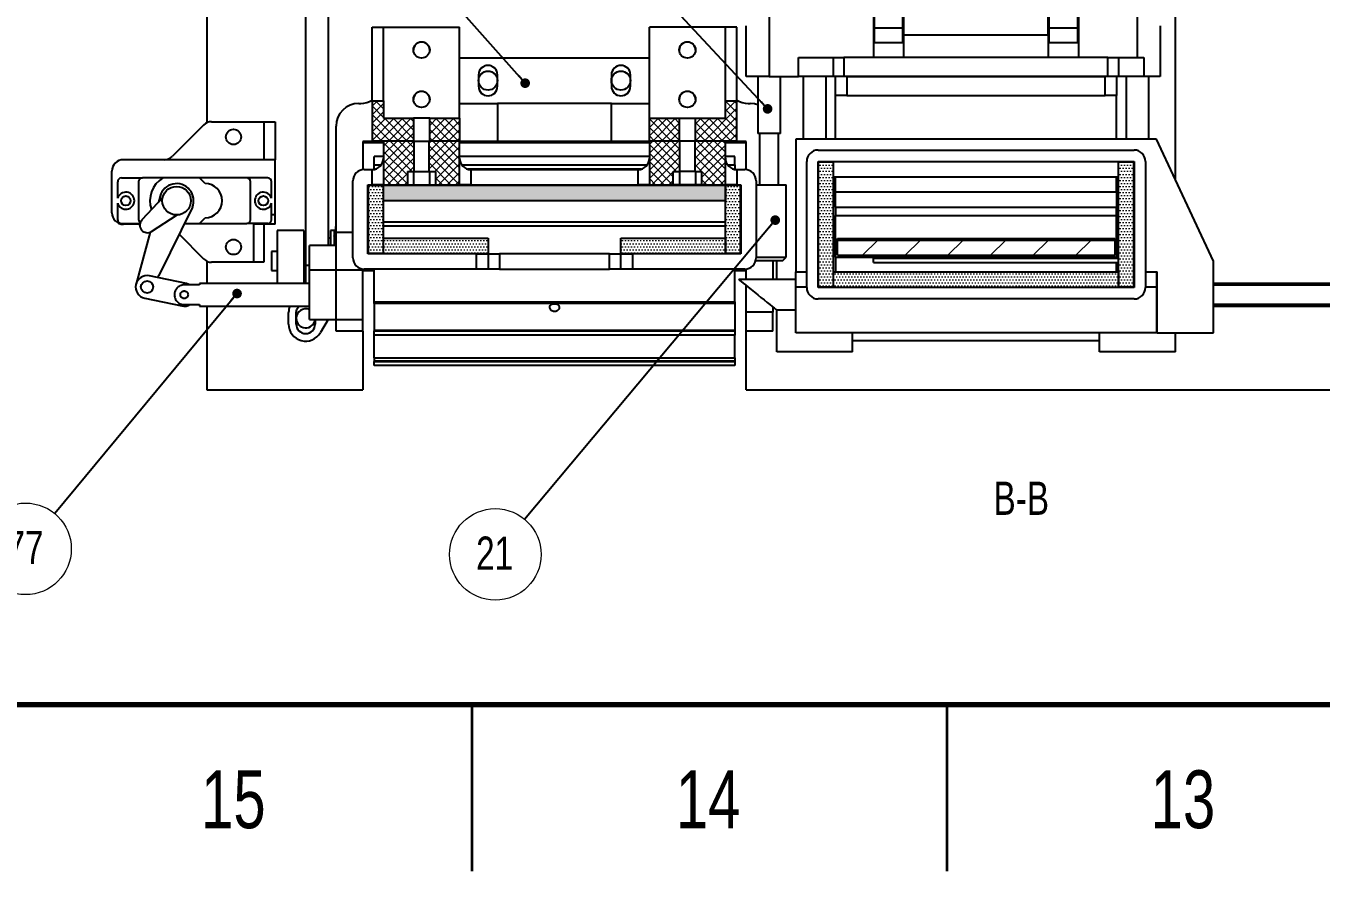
# Model space of a CAD drawing. Header units: millimetres. Extents: x 2 to 839, y 2 to 592.
# Drawn here: x 73.5 to 209.9, y 2.5 to 91.5 of the extents above; entities that cross this region are included whole.
import ezdxf

# ---------------------------------------------------------------- set-up
doc = ezdxf.new("R2010")
doc.units = ezdxf.units.MM
doc.styles.add('SLDTEXTSTYLE0', font='TXT', dxfattribs={"width": 0.75})
doc.dimstyles.new('SLDDIMSTYLE0', dxfattribs={"dimtxt": 0.18, "dimasz": 1.016, "dimexe": 0, "dimexo": 0.0625, "dimgap": 0, "dimtad": 0, "dimtih": 1, "dimtoh": 1, "dimdec": 0, "dimrnd": 1e-09, "dimzin": 0, "dimdsep": 46, "dimtxsty": 'Standard', "dimblk1": 'DOT', "dimblk2": 'DOT', "dimsah": 1, "dimcen": 0.09, "dimadec": 0, "dimazin": 0, "dimtfac": 1.016, "dimtdec": 0, "dimtofl": 0, "dimtmove": 0, "dimatfit": 3, "dimldrblk": 'DOT', "dimfxl": 1, "dimfrac": 2, "dimtolj": 1, "dimtzin": 0, "dimarcsym": 0})

# ---------------------------------------------------------------- blocks, each defined once
blk = doc.blocks.new('SW_NOTE_65')
at = {"color": 0, "linetype": 'Continuous', "lineweight": 0}
blk.add_circle((-3.09, -3.69), 4.82, dxfattribs=at)
at = {"color": 0, "linetype": 'Continuous', "lineweight": 0, "insert": (-3.16, -1.81), "char_height": 3.5, "attachment_point": 2, "style": 'SLDTEXTSTYLE0'}
blk.add_mtext('21', dxfattribs=at)
blk = doc.blocks.new('_Dot')
at = {"color": 0, "linetype": 'ByBlock', "lineweight": -2}
blk.add_line((-0.5, 0), (-1, 0), dxfattribs=at)
at = {"color": 0, "linetype": 'ByBlock', "const_width": 0.5}
blk.add_lwpolyline([(-0.25, 0, 1), (0.25, 0, 1)], format="xyb", close=True, dxfattribs=at)
blk = doc.blocks.new('SW_NOTE_71')
at = {"color": 0, "linetype": 'Continuous', "lineweight": 0}
blk.add_circle((-3.07, -3.71), 4.82, dxfattribs=at)
at = {"color": 0, "linetype": 'Continuous', "lineweight": 0, "insert": (-3.14, -1.82), "char_height": 3.5, "attachment_point": 2, "style": 'SLDTEXTSTYLE0'}
blk.add_mtext('77', dxfattribs=at)

msp = doc.modelspace()

# ---------------------------------------------------------------- hatches: boundary and pattern name
at = {"linetype": 'Continuous', "lineweight": 18}
h = msp.add_hatch(dxfattribs=at)
h.set_pattern_fill('ANSI37', scale=0.2, style=0)
h.paths.add_polyline_path([(114.335, 79.385), (114.335, 81.785), (111.195, 81.785), (111.195, 83.624), (109.995, 83.624), (109.995, 79.385)], flags=0)
h = msp.add_hatch(dxfattribs=at)
h.set_pattern_fill('ANSI37', scale=0.2, style=0)
h.paths.add_polyline_path([(144.055, 81.785), (144.055, 79.385), (148.395, 79.385), (148.395, 83.624), (147.195, 83.624), (147.195, 81.785)], flags=0)
h = msp.add_hatch(dxfattribs=at)
h.set_pattern_fill('ANSI37', scale=0.2, style=0)
h.paths.add_polyline_path([(119.195, 79.385), (119.195, 81.785), (116.055, 81.785), (116.055, 79.385)], flags=0)
h = msp.add_hatch(dxfattribs=at)
h.set_pattern_fill('ANSI37', scale=0.2, style=0)
h.paths.add_polyline_path([(139.195, 81.785), (139.195, 79.385), (142.335, 79.385), (142.335, 81.785)], flags=0)
h = msp.add_hatch(dxfattribs=at)
h.set_pattern_fill('ANSI37', scale=0.2, style=0)
h.paths.add_polyline_path([(111.195, 79.385), (111.195, 74.785), (113.699, 74.785), (113.699, 76.185), (114.4, 76.185), (114.4, 79.385)], flags=0)
h = msp.add_hatch(dxfattribs=at)
h.set_pattern_fill('ANSI37', scale=0.2, style=0)
h.paths.add_polyline_path([(116.69, 76.185), (116.69, 74.785), (119.195, 74.785), (119.195, 79.385), (115.989, 79.385), (115.989, 76.185)], flags=0)
h = msp.add_hatch(dxfattribs=at)
h.set_pattern_fill('ANSI37', scale=0.2, style=0)
h.paths.add_polyline_path([(139.195, 79.385), (139.195, 74.785), (141.699, 74.785), (141.699, 76.185), (142.4, 76.185), (142.4, 79.385)], flags=0)
h = msp.add_hatch(dxfattribs=at)
h.set_pattern_fill('ANSI37', scale=0.2, style=0)
h.paths.add_polyline_path([(144.69, 76.185), (144.69, 74.785), (147.195, 74.785), (147.195, 79.385), (143.989, 79.385), (143.989, 76.185)], flags=0)
h = msp.add_hatch(dxfattribs=at)
h.set_pattern_fill('DOTS', scale=0.2, style=0)
h.paths.add_polyline_path([(156.995, 64), (158.595, 64), (158.595, 77.2), (156.995, 77.2)], flags=0)
h = msp.add_hatch(dxfattribs=at)
h.set_pattern_fill('DOTS', scale=0.2, style=0)
h.paths.add_polyline_path([(188.595, 64), (190.195, 64), (190.195, 77.2), (188.595, 77.2)], flags=0)
h = msp.add_hatch(dxfattribs=at)
h.set_pattern_fill('DOTS', scale=0.2, style=0)
h.paths.add_polyline_path([(109.595, 67.545), (111.195, 67.545), (111.195, 74.745), (109.595, 74.745)], flags=0)
h = msp.add_hatch(dxfattribs=at)
h.set_pattern_fill('DOTS', scale=0.2, style=0)
h.paths.add_polyline_path([(111.195, 74.745), (111.195, 73.145), (147.195, 73.145), (147.195, 74.745)], flags=0)
h = msp.add_hatch(dxfattribs=at)
h.set_pattern_fill('DOTS', scale=0.2, style=0)
h.paths.add_polyline_path([(147.195, 67.545), (148.795, 67.545), (148.795, 74.745), (147.195, 74.745)], flags=0)
h = msp.add_hatch(dxfattribs=at)
h.set_pattern_fill('Glasplatte', style=0, pattern_type=2)
h.set_pattern_definition([(0, (0, 0), (0, 9.4996), [6.2484, -9.4996]), (0, (1.626, 1.626), (0, 9.4996), [2.9972, -12.7508]), (0, (1.626, 7.899), (0, 9.4996), [2.9972, -12.7508])])
h.paths.add_polyline_path([(158.795, 74.041), (158.795, 72.438), (188.395, 72.438), (188.395, 74.041)], flags=0)
h = msp.add_hatch(dxfattribs=at)
h.set_pattern_fill('DOTS', scale=0.2, style=0)
h.paths.add_polyline_path([(111.195, 69.145), (111.195, 67.545), (122.195, 67.545), (122.195, 69.145)], flags=0)
h = msp.add_hatch(dxfattribs=at)
h.set_pattern_fill('DOTS', scale=0.2, style=0)
h.paths.add_polyline_path([(147.195, 67.545), (147.195, 69.145), (136.195, 69.145), (136.195, 67.545)], flags=0)
h = msp.add_hatch(dxfattribs=at)
h.set_pattern_fill('ANSI31', style=0)
h.paths.add_polyline_path([(158.995, 68.956), (158.995, 67.355), (188.195, 67.355), (188.195, 68.956)], flags=0)
h = msp.add_hatch(dxfattribs=at)
h.set_pattern_fill('DOTS', scale=0.2, style=0)
h.paths.add_polyline_path([(158.595, 65.6), (158.595, 64), (188.595, 64), (188.595, 65.6)], flags=0)

# ---------------------------------------------------------------- linework, layer by layer
at = {"color": 7, "linetype": 'Continuous', "lineweight": 25}
for p, q in [((92.595, 155.2), (92.595, 81.317)), ((162.895, 91.31), (162.895, 108.149)), ((165.895, 91.31), (165.895, 108.149)), ((181.295, 91.31), (181.295, 108.149)), ((184.295, 91.31), (184.295, 108.149)), ((102.995, 66.315), (102.995, 101.97)), ((105.395, 68.4), (105.395, 101.97)), ((194.595, 75.311), (194.595, 100.306)), ((151.795, 96.177), (151.795, 86.177)), ((162.795, 96.177), (162.795, 88.177)), ((165.995, 90.577), (165.995, 96.177)), ((181.195, 90.577), (181.195, 96.177)), ((184.395, 96.177), (184.395, 88.177)), ((190.595, 88.177), (190.595, 96.177)), ((109.995, 91.385), (111.195, 91.385)), ((109.995, 83.624), (109.995, 91.385)), ((111.195, 83.624), (111.195, 91.385)), ((111.195, 91.385), (119.195, 91.385)), ((119.195, 81.785), (119.195, 91.385)), ((147.195, 91.385), (139.195, 91.385)), ((139.195, 81.785), (139.195, 91.385)), ((148.395, 91.385), (147.195, 91.385)), ((147.195, 83.624), (147.195, 91.385)), ((148.395, 83.624), (148.395, 91.385)), ((149.395, 86.177), (149.395, 91.517)), ((192.995, 91.517), (192.995, 86.177)), ((162.895, 91.31), (165.895, 91.31)), ((162.895, 89.777), (162.895, 91.31)), ((165.895, 89.777), (165.895, 91.31)), ((165.895, 90.977), (165.995, 90.977)), ((165.995, 90.577), (181.195, 90.577)), ((165.995, 88.177), (165.995, 90.577)), ((181.195, 90.577), (181.195, 88.177)), ((181.295, 91.31), (184.295, 91.31)), ((181.295, 89.777), (181.295, 91.31)), ((184.295, 89.777), (184.295, 91.31)), ((162.895, 89.777), (165.895, 89.777)), ((181.295, 89.777), (184.295, 89.777)), ((119.195, 88.157), (139.195, 88.157)), ((154.876, 86.177), (154.876, 88.177)), ((154.876, 88.177), (158.568, 88.177)), ((158.568, 86.177), (158.568, 88.177)), ((158.568, 88.177), (159.676, 88.177)), ((159.676, 88.177), (159.676, 86.177)), ((187.461, 88.177), (159.676, 88.177)), ((187.461, 86.177), (187.461, 88.177)), ((187.461, 88.177), (188.59, 88.177)), ((188.59, 88.177), (188.59, 86.177)), ((188.59, 88.177), (191.255, 88.177)), ((191.255, 88.177), (191.255, 86.177)), ((121.195, 86.357), (121.195, 85.157)), ((123.195, 85.157), (123.195, 86.357)), ((135.195, 86.357), (135.195, 85.157)), ((137.195, 85.157), (137.195, 86.357)), ((151.795, 86.177), (149.395, 86.177)), ((150.595, 86.177), (150.595, 80.177)), ((151.795, 86.177), (154.876, 86.177)), ((152.995, 80.177), (152.995, 86.177)), ((158.568, 86.177), (154.876, 86.177)), ((155.395, 86.177), (155.395, 79.6)), ((157.795, 79.6), (157.795, 86.177)), ((159.676, 86.177), (158.568, 86.177)), ((158.795, 84.177), (158.795, 86.177)), ((187.461, 86.177), (159.676, 86.177)), ((159.995, 86.177), (159.995, 84.177)), ((159.995, 86.177), (187.195, 86.177)), ((187.195, 84.177), (187.195, 86.177)), ((188.59, 86.177), (187.461, 86.177)), ((188.395, 86.177), (188.395, 84.177)), ((191.255, 86.177), (188.59, 86.177)), ((189.395, 86.177), (189.395, 79.6)), ((192.995, 86.177), (191.255, 86.177)), ((191.795, 79.6), (191.795, 86.177)), ((108.595, 83.357), (108.795, 83.357)), ((109.995, 83.624), (111.195, 83.624)), ((109.995, 83.624), (109.995, 79.385)), ((111.195, 83.624), (111.195, 81.785)), ((119.195, 83.357), (123.195, 83.357)), ((123.195, 83.357), (123.195, 79.357)), ((135.195, 83.357), (123.195, 83.357)), ((135.195, 79.357), (135.195, 83.357)), ((135.195, 83.357), (139.195, 83.357)), ((147.195, 83.624), (148.395, 83.624)), ((147.195, 81.785), (147.195, 83.624)), ((148.395, 79.385), (148.395, 83.624)), ((149.595, 83.357), (149.795, 83.357)), ((159.995, 84.177), (158.795, 84.177)), ((158.795, 79.6), (158.795, 84.177)), ((159.995, 84.177), (187.195, 84.177)), ((188.395, 84.177), (187.195, 84.177)), ((188.395, 79.6), (188.395, 84.177)), ((92.243, 81.073), (88.946, 77.776)), ((93.092, 81.425), (98.595, 81.425)), ((98.595, 81.425), (98.595, 77.425)), ((98.595, 81.425), (99.795, 81.425)), ((99.795, 81.425), (99.795, 77.425)), ((106.195, 69.8), (106.195, 80.957)), ((111.195, 81.785), (114.335, 81.785)), ((114.335, 81.785), (114.335, 79.385)), ((116.055, 81.785), (114.335, 81.785)), ((116.055, 81.785), (119.195, 81.785)), ((116.055, 79.385), (116.055, 81.785)), ((119.195, 81.785), (119.195, 79.385)), ((139.195, 81.785), (142.335, 81.785)), ((139.195, 79.385), (139.195, 81.785)), ((142.335, 81.785), (142.335, 79.385)), ((142.335, 81.785), (144.055, 81.785)), ((144.055, 81.785), (147.195, 81.785)), ((144.055, 79.385), (144.055, 81.785)), ((111.195, 79.357), (108.995, 79.357)), ((108.995, 79.357), (108.995, 76.374)), ((111.195, 79.2), (108.995, 79.2)), ((114.335, 79.385), (109.995, 79.385)), ((114.4, 79.385), (111.195, 79.385)), ((111.195, 79.385), (111.195, 74.785)), ((114.4, 79.385), (114.4, 76.185)), ((114.4, 79.385), (115.989, 79.385)), ((115.989, 76.185), (115.989, 79.385)), ((119.195, 79.385), (115.989, 79.385)), ((119.195, 79.385), (116.055, 79.385)), ((119.195, 74.785), (119.195, 79.385)), ((123.195, 79.357), (119.195, 79.357)), ((139.195, 79.2), (119.195, 79.2)), ((135.195, 79.357), (123.195, 79.357)), ((139.195, 79.357), (135.195, 79.357)), ((142.335, 79.385), (139.195, 79.385)), ((142.4, 79.385), (139.195, 79.385)), ((139.195, 79.385), (139.195, 74.785)), ((142.4, 76.185), (142.4, 79.385)), ((143.989, 79.385), (142.4, 79.385)), ((143.989, 79.385), (143.989, 76.185)), ((147.195, 79.385), (143.989, 79.385)), ((148.395, 79.385), (144.055, 79.385)), ((147.195, 74.785), (147.195, 79.385)), ((149.395, 79.357), (147.195, 79.357)), ((149.395, 79.2), (147.195, 79.2)), ((149.395, 76.374), (149.395, 79.357)), ((152.995, 80.177), (150.595, 80.177)), ((150.795, 80.177), (150.795, 74.768)), ((152.795, 74.768), (152.795, 80.177)), ((154.595, 79.6), (154.595, 65.6)), ((192.595, 79.6), (154.595, 79.6)), ((198.595, 66.733), (192.595, 79.6)), ((111.195, 77.757), (110.195, 77.757)), ((110.195, 76.879), (110.195, 77.757)), ((139.195, 77.757), (119.195, 77.757)), ((148.195, 77.757), (147.195, 77.757)), ((148.195, 76.879), (148.195, 77.757)), ((156.955, 78.44), (190.235, 78.44)), ((98.595, 77.425), (83.795, 77.425)), ((99.795, 77.425), (98.595, 77.425)), ((99.795, 71.666), (99.795, 77.425)), ((109.155, 76.385), (109.995, 76.385)), ((109.995, 74.785), (109.995, 76.385)), ((110.195, 76.879), (110.965, 76.879)), ((110.195, 76.43), (110.195, 76.879)), ((110.321, 76.43), (110.195, 76.43)), ((110.195, 76.43), (110.195, 76.402)), ((119.425, 76.879), (138.965, 76.879)), ((138.321, 76.43), (120.068, 76.43)), ((120.395, 76.385), (120.395, 74.785)), ((120.395, 76.385), (137.995, 76.385)), ((137.995, 74.785), (137.995, 76.385)), ((147.425, 76.879), (148.195, 76.879)), ((148.195, 76.43), (148.068, 76.43)), ((148.195, 76.879), (148.195, 76.43)), ((148.195, 76.43), (148.195, 76.402)), ((148.395, 76.385), (148.395, 74.785)), ((148.395, 76.385), (149.235, 76.385)), ((155.755, 63.96), (155.755, 77.24)), ((156.955, 63.96), (156.955, 77.24)), ((156.955, 77.24), (190.235, 77.24)), ((156.995, 64), (156.995, 77.2)), ((156.995, 77.2), (158.595, 77.2)), ((158.595, 64), (158.595, 77.2)), ((188.595, 77.2), (158.595, 77.2)), ((188.595, 64), (188.595, 77.2)), ((188.595, 77.2), (190.195, 77.2)), ((190.195, 64), (190.195, 77.2)), ((190.235, 77.24), (190.235, 63.96)), ((191.435, 77.24), (191.435, 63.96)), ((82.595, 71.825), (82.595, 76.225)), ((83.195, 73.37), (83.195, 75.105)), ((83.595, 75.505), (85.795, 75.505)), ((85.395, 75.105), (85.395, 71.105)), ((87.953, 75.505), (85.795, 75.505)), ((91.795, 75.505), (87.953, 75.505)), ((92.395, 74.905), (91.795, 75.505)), ((96.795, 75.505), (91.795, 75.505)), ((98.995, 75.505), (96.795, 75.505)), ((97.195, 71.105), (97.195, 75.105)), ((99.395, 73.37), (99.395, 75.105)), ((107.955, 67.105), (107.955, 75.185)), ((113.699, 76.185), (114.4, 76.185)), ((113.699, 76.185), (113.699, 74.785)), ((114.352, 76.185), (114.352, 74.785)), ((114.4, 76.185), (115.989, 76.185)), ((115.989, 76.185), (116.69, 76.185)), ((116.038, 76.185), (116.038, 74.785)), ((116.69, 74.785), (116.69, 76.185)), ((141.699, 76.185), (142.4, 76.185)), ((141.699, 74.785), (141.699, 76.185)), ((142.352, 76.185), (142.352, 74.785)), ((143.989, 76.185), (142.4, 76.185)), ((143.989, 76.185), (144.69, 76.185)), ((144.038, 76.185), (144.038, 74.785)), ((144.69, 76.185), (144.69, 74.785)), ((150.435, 75.185), (150.435, 67.105)), ((188.595, 75.6), (158.595, 75.6)), ((158.795, 74.041), (158.795, 75.6)), ((188.395, 74.041), (188.395, 75.6)), ((109.555, 67.505), (109.555, 74.785)), ((109.555, 74.785), (109.995, 74.785)), ((109.595, 67.545), (109.595, 74.745)), ((109.595, 74.745), (111.195, 74.745)), ((111.195, 74.785), (109.995, 74.785)), ((110.195, 74.785), (110.195, 74.745)), ((111.195, 74.785), (113.699, 74.785)), ((111.195, 74.745), (147.195, 74.745)), ((111.195, 73.145), (111.195, 74.745)), ((111.195, 67.545), (111.195, 74.745)), ((113.699, 74.785), (114.352, 74.785)), ((114.352, 74.785), (116.038, 74.785)), ((116.038, 74.785), (116.69, 74.785)), ((116.69, 74.785), (119.195, 74.785)), ((120.395, 74.785), (119.195, 74.785)), ((120.395, 74.785), (137.995, 74.785)), ((139.195, 74.785), (137.995, 74.785)), ((139.195, 74.785), (141.699, 74.785)), ((142.352, 74.785), (141.699, 74.785)), ((144.038, 74.785), (142.352, 74.785)), ((144.69, 74.785), (144.038, 74.785)), ((144.69, 74.785), (147.195, 74.785)), ((148.395, 74.785), (147.195, 74.785)), ((147.195, 74.745), (147.195, 73.145)), ((147.195, 74.745), (148.795, 74.745)), ((147.195, 67.545), (147.195, 74.745)), ((148.195, 74.785), (148.195, 74.745)), ((148.395, 74.785), (148.835, 74.785)), ((148.795, 67.545), (148.795, 74.745)), ((148.835, 74.785), (148.835, 67.505)), ((150.435, 74.768), (153.595, 74.768)), ((153.595, 67.168), (153.595, 74.768)), ((158.795, 74.041), (188.395, 74.041)), ((158.795, 72.438), (158.795, 74.041)), ((188.395, 74.041), (188.395, 72.438)), ((83.195, 71.105), (83.195, 72.839)), ((87.934, 73.446), (85.743, 71.077)), ((87.659, 73.58), (87.491, 72.966)), ((91.058, 72.417), (87.516, 65.224)), ((99.395, 71.105), (99.395, 72.839)), ((111.195, 73.145), (147.195, 73.145)), ((158.795, 72.438), (188.395, 72.438)), ((158.795, 72.438), (158.795, 71.564)), ((188.395, 71.564), (188.395, 72.438)), ((86.764, 69.861), (89.477, 71.607)), ((91.795, 70.705), (92.395, 71.305)), ((99.395, 71.666), (99.795, 71.666)), ((99.795, 70.625), (99.795, 71.666)), ((158.795, 71.564), (188.395, 71.564)), ((158.795, 67.15), (158.795, 71.564)), ((188.395, 67.15), (188.395, 71.564)), ((83.595, 70.705), (85.549, 70.705)), ((85.395, 70.625), (83.795, 70.625)), ((86.622, 69.788), (85.131, 64.338)), ((85.395, 70.705), (85.395, 70.625)), ((85.395, 70.625), (85.536, 70.625)), ((89.654, 69.566), (92.243, 66.976)), ((90.215, 70.705), (91.795, 70.705)), ((91.795, 70.705), (96.795, 70.705)), ((98.995, 70.705), (96.795, 70.705)), ((97.515, 70.705), (97.515, 70.625)), ((98.595, 70.625), (97.515, 70.625)), ((97.515, 70.625), (97.515, 66.625)), ((98.595, 70.705), (98.595, 70.625)), ((98.595, 70.625), (98.595, 66.625)), ((99.795, 70.625), (98.595, 70.625)), ((102.795, 69.957), (99.995, 69.957)), ((99.995, 69.957), (99.995, 64.4)), ((102.795, 69.957), (102.795, 64.4)), ((105.995, 69.957), (105.595, 69.957)), ((105.595, 69.957), (105.595, 68.4)), ((105.995, 69.957), (105.995, 68.4)), ((106.195, 65.8), (106.195, 69.8)), ((111.195, 70.868), (147.195, 70.868)), ((147.195, 70.436), (111.195, 70.436)), ((102.995, 69.157), (102.795, 69.157)), ((106.195, 68.4), (103.395, 68.4)), ((103.395, 65.8), (103.395, 68.4)), ((105.595, 69.157), (105.395, 69.157)), ((111.195, 67.545), (111.195, 69.145)), ((111.195, 69.145), (122.195, 69.145)), ((122.195, 69.145), (122.195, 67.545)), ((136.195, 67.545), (136.195, 69.145)), ((136.195, 69.145), (147.195, 69.145)), ((147.195, 69.145), (147.195, 67.545)), ((158.995, 69.12), (188.195, 69.12)), ((158.995, 68.956), (158.995, 69.12)), ((158.995, 68.956), (188.195, 68.956)), ((158.995, 67.355), (158.995, 68.956)), ((188.195, 69.12), (188.195, 68.956)), ((188.195, 68.956), (188.195, 67.355)), ((99.995, 67.757), (99.395, 67.757)), ((99.395, 67.757), (99.395, 66.757)), ((109.595, 67.757), (109.555, 67.757)), ((120.995, 67.505), (109.555, 67.505)), ((111.195, 67.545), (109.595, 67.545)), ((110.195, 67.545), (110.195, 67.505)), ((111.195, 67.545), (122.195, 67.545)), ((120.995, 65.905), (120.995, 67.505)), ((120.995, 67.505), (122.195, 67.505)), ((122.195, 67.505), (122.195, 65.905)), ((122.195, 67.505), (123.395, 67.505)), ((123.395, 67.505), (123.395, 65.905)), ((134.995, 67.505), (123.395, 67.505)), ((134.995, 65.905), (134.995, 67.505)), ((134.995, 67.505), (136.195, 67.505)), ((136.195, 67.545), (147.195, 67.545)), ((136.195, 65.905), (136.195, 67.505)), ((136.195, 67.505), (137.395, 67.505)), ((137.395, 67.505), (137.395, 65.905)), ((148.835, 67.505), (137.395, 67.505)), ((148.795, 67.545), (147.195, 67.545)), ((148.195, 67.545), (148.195, 67.505)), ((148.835, 67.757), (148.795, 67.757)), ((150.435, 67.168), (153.595, 67.168)), ((153.195, 66.768), (153.595, 67.168)), ((158.795, 67.15), (188.395, 67.15)), ((158.795, 67.15), (158.795, 65.6)), ((158.995, 67.355), (188.195, 67.355)), ((162.806, 67.15), (162.806, 67.051)), ((162.806, 67.051), (188.595, 67.051)), ((162.806, 66.582), (162.806, 67.051)), ((188.595, 67.777), (188.395, 67.777)), ((92.595, 66.733), (92.595, 64.4)), ((97.515, 66.625), (93.092, 66.625)), ((98.595, 66.625), (97.515, 66.625)), ((99.395, 66.757), (99.395, 65.757)), ((99.395, 65.757), (99.995, 65.757)), ((102.995, 64.4), (102.995, 66.315)), ((106.195, 65.8), (103.395, 65.8)), ((103.395, 60.6), (103.395, 65.8)), ((106.195, 60.6), (106.195, 65.8)), ((108.995, 65.8), (106.195, 65.8)), ((108.995, 65.916), (108.995, 65.8)), ((108.995, 60.6), (108.995, 65.8)), ((108.995, 65.757), (110.195, 65.757)), ((120.995, 65.905), (109.155, 65.905)), ((110.195, 62.449), (110.195, 65.905)), ((122.195, 65.905), (120.995, 65.905)), ((123.395, 65.905), (122.195, 65.905)), ((123.395, 65.905), (134.995, 65.905)), ((136.195, 65.905), (134.995, 65.905)), ((137.395, 65.905), (136.195, 65.905)), ((149.235, 65.905), (137.395, 65.905)), ((148.195, 62.449), (148.195, 65.905)), ((148.195, 65.757), (149.395, 65.757)), ((149.395, 64.8), (149.395, 65.916)), ((150.388, 66.774), (150.395, 66.768)), ((150.615, 66.768), (150.395, 66.768)), ((153.195, 66.768), (150.615, 66.768)), ((152.195, 66.768), (152.195, 64.8)), ((152.595, 64.8), (152.595, 66.768)), ((154.595, 65.6), (155.755, 65.6)), ((154.595, 64), (154.595, 65.6)), ((156.955, 65.6), (156.995, 65.6)), ((158.595, 65.6), (188.595, 65.6)), ((158.595, 64), (158.595, 65.6)), ((162.806, 66.582), (188.595, 66.582)), ((188.395, 65.6), (188.395, 66.582)), ((188.595, 65.6), (188.595, 64)), ((190.195, 65.6), (190.235, 65.6)), ((191.435, 65.6), (192.675, 65.6)), ((192.595, 65.6), (192.595, 64)), ((192.675, 59.2), (192.675, 65.6)), ((198.595, 59.2), (198.595, 66.733)), ((90.449, 64.375), (86.534, 65.196)), ((91.803, 64.24), (90.203, 64.24)), ((90.803, 64.24), (90.449, 64.375)), ((103.395, 64.4), (91.803, 64.4)), ((91.803, 64.4), (91.803, 64.24)), ((109.003, 64.4), (108.995, 64.4)), ((109.003, 62), (109.003, 64.4)), ((154.595, 64.8), (148.595, 64.8)), ((149.395, 61.357), (149.395, 64.16)), ((192.675, 64.4), (192.595, 64.4)), ((231.939, 64.4), (198.595, 64.4)), ((231.939, 64.2), (198.595, 64.2)), ((86.042, 62.847), (89.957, 62.026)), ((155.755, 64), (154.595, 64)), ((154.595, 59.2), (154.595, 64)), ((156.995, 64), (156.955, 64)), ((190.235, 63.96), (156.955, 63.96)), ((190.235, 62.76), (156.955, 62.76)), ((158.595, 64), (156.995, 64)), ((158.595, 64), (188.595, 64)), ((190.195, 64), (188.595, 64)), ((190.235, 64), (190.195, 64)), ((192.595, 64), (191.435, 64)), ((192.595, 64), (192.595, 59.2)), ((90.203, 62.161), (91.803, 62.161)), ((91.803, 62.161), (91.803, 62)), ((91.803, 62), (103.395, 62)), ((92.595, 62), (92.595, 53.2)), ((108.995, 62), (109.003, 62)), ((110.195, 62.449), (148.195, 62.449)), ((110.195, 62.287), (110.195, 62.449)), ((148.195, 62.287), (110.195, 62.287)), ((110.195, 62.287), (110.195, 59.441)), ((148.195, 62.449), (148.195, 62.287)), ((148.195, 62.287), (148.195, 59.441)), ((152.195, 61.92), (152.195, 61.357)), ((152.595, 61.6), (154.595, 61.6)), ((152.595, 57.2), (152.595, 61.6)), ((192.595, 62), (192.675, 62)), ((198.595, 62.2), (231.939, 62.2)), ((198.595, 62), (231.939, 62)), ((101.195, 60.117), (101.195, 61.317)), ((101.995, 60.117), (101.995, 61.317)), ((103.395, 60.6), (106.195, 60.6)), ((103.995, 60.6), (103.995, 60.117)), ((105.356, 60.6), (104.552, 59.214)), ((106.195, 60.6), (108.995, 60.6)), ((106.195, 59.357), (106.195, 60.6)), ((108.995, 59.357), (108.995, 60.6)), ((149.395, 59.357), (149.395, 61.357)), ((152.195, 61.357), (149.395, 61.357)), ((152.195, 59.357), (152.195, 61.357)), ((108.995, 59.357), (106.195, 59.357)), ((108.995, 59.357), (108.995, 53.2)), ((148.195, 59.441), (110.195, 59.441)), ((110.195, 59.441), (110.195, 59.408)), ((110.195, 59.408), (148.195, 59.408)), ((110.195, 58.936), (110.195, 59.408)), ((148.195, 58.936), (110.195, 58.936)), ((110.195, 56.554), (110.195, 58.936)), ((148.195, 59.441), (148.195, 59.408)), ((148.195, 59.408), (148.195, 58.936)), ((148.195, 56.554), (148.195, 58.936)), ((152.195, 59.357), (149.395, 59.357)), ((149.395, 53.2), (149.395, 59.357)), ((192.595, 59.2), (154.595, 59.2)), ((160.595, 58.4), (160.595, 59.2)), ((160.595, 57.2), (160.595, 59.2)), ((186.595, 58.4), (186.595, 59.2)), ((186.595, 57.2), (186.595, 59.2)), ((192.675, 59.2), (192.595, 59.2)), ((192.675, 59.2), (198.595, 59.2)), ((194.595, 57.2), (194.595, 59.2)), ((160.595, 58.4), (186.595, 58.4)), ((110.195, 56.554), (148.195, 56.554)), ((110.195, 56.554), (110.195, 56.211)), ((148.195, 56.211), (110.195, 56.211)), ((110.195, 56.211), (110.195, 56.154)), ((110.195, 56.154), (148.195, 56.154)), ((110.195, 55.758), (110.195, 56.154)), ((148.195, 56.554), (148.195, 56.211)), ((148.195, 56.211), (148.195, 56.154)), ((148.195, 56.154), (148.195, 55.758)), ((160.595, 57.2), (152.595, 57.2)), ((194.595, 57.2), (186.595, 57.2)), ((148.195, 55.758), (110.195, 55.758)), ((92.595, 53.2), (108.995, 53.2)), ((149.395, 53.2), (292.595, 53.2))]:
    msp.add_line(p, q, dxfattribs=at)
at = {"color": 8, "linetype": 'Continuous', "lineweight": 25}
for p, q in [((106.195, 69.8), (107.955, 69.8)), ((147.195, 70.416), (111.195, 70.416)), ((102.995, 66.315), (103.395, 66.315))]:
    msp.add_line(p, q, dxfattribs=at)
at = {"color": 7, "linetype": 'Continuous', "lineweight": 70}
msp.add_line((821, 20), (20, 20), dxfattribs=at)
at = {"color": 7, "linetype": 'Continuous', "lineweight": 35}
for p, q in [((120.5, 20), (120.5, 2.5)), ((170.5, 20), (170.5, 2.5))]:
    msp.add_line(p, q, dxfattribs=at)
at = {"color": 7, "linetype": 'Continuous', "lineweight": 25, "flags": 128}
for points in [[(150.595, 83.22), (150.263, 83.311), (149.795, 83.357)], [(148.595, 64.8), (148.625, 64.776), (148.715, 64.704), (148.863, 64.586), (149.063, 64.426), (149.309, 64.229), (149.595, 64), (149.911, 63.748), (150.247, 63.478), (150.595, 63.2), (150.942, 62.923), (151.279, 62.653), (151.595, 62.4), (151.88, 62.172), (152.127, 61.975), (152.327, 61.815), (152.474, 61.697), (152.564, 61.625), (152.595, 61.6)], [(101.995, 61.317), (102.071, 61.7), (102.264, 62)]]:
    msp.add_lwpolyline(points, dxfattribs=at)
at = {"color": 7, "linetype": 'Continuous', "lineweight": 25}
for centre, radius in [((115.195, 88.985), 0.86), ((143.195, 88.985), 0.86), ((122.195, 85.757), 1), ((136.195, 85.757), 1), ((115.195, 83.785), 0.86), ((143.195, 83.785), 0.86), ((95.395, 79.825), 0.8), ((89.395, 73.105), 1.5), ((84.055, 73.105), 0.5), ((98.535, 73.105), 0.5), ((95.395, 68.225), 0.8), ((86.288, 64.021), 0.64)]:
    msp.add_circle(centre, radius, dxfattribs=at)
for centre, radius, start, end in [((115.195, 88.957), 0.86, 0.92909, 180), ((143.195, 88.957), 0.86, 0, 179.05873), ((122.195, 86.357), 1, 0, 180), ((136.195, 86.357), 1, 0, 180), ((115.195, 83.757), 0.86, 0.97289, 180), ((122.195, 85.157), 1, 180, 0), ((136.195, 85.157), 1, 180, 0), ((143.195, 83.757), 0.86, 0, 179.04981), ((108.595, 80.957), 2.4, 90, 180), ((108.795, 85.757), 2.4, 270, 300), ((149.595, 85.757), 2.4, 240, 270), ((93.092, 80.225), 1.2, 90, 135), ((88.098, 78.625), 1.2, 270, 315), ((156.955, 77.24), 1.2, 90, 180), ((190.235, 77.24), 1.2, 0, 90), ((83.795, 76.225), 1.2, 90, 180), ((109.155, 75.185), 1.2, 90, 180), ((109.995, 77.585), 1.2, 270, 0), ((120.395, 77.585), 1.2, 180, 270), ((137.995, 77.585), 1.2, 270, 0), ((148.395, 77.585), 1.2, 180, 270), ((149.235, 75.185), 1.2, 0, 90), ((83.595, 75.105), 0.4, 90, 180), ((85.795, 75.105), 0.4, 90, 180), ((89.395, 73.105), 2.8, 121.00272, 199.4838), ((96.795, 75.105), 0.4, 0, 90), ((98.995, 75.105), 0.4, 0, 90), ((84.055, 73.105), 0.9, 197.14621, 162.85379), ((89.395, 73.105), 1.8, 337.53583, 164.70248), ((92.395, 73.105), 1.8, 270, 90), ((98.535, 73.105), 0.9, 17.14621, 342.85379), ((83.795, 71.825), 1.2, 180, 270), ((83.595, 71.105), 0.4, 180, 270), ((85.795, 71.105), 0.4, 180, 235.45812), ((86.331, 70.534), 0.8, 137.2356, 302.7644), ((96.795, 71.105), 0.4, 270, 0), ((98.995, 71.105), 0.4, 270, 0), ((102.195, 70.569), 4, 341.80513, 0), ((93.092, 67.825), 1.2, 225, 270), ((109.155, 67.105), 1.2, 180, 270), ((149.235, 67.105), 1.2, 270, 0), ((86.288, 64.021), 1.2, 78.15583, 258.15583), ((88.592, 64.694), 1.2, 153.77967, 164.85646), ((156.955, 63.96), 1.2, 180, 270), ((190.235, 63.96), 1.2, 270, 0), ((90.203, 63.2), 1.2, 258.15583, 300), ((102.995, 61.317), 1.8, 157.70105, 180), ((102.995, 60.717), 1, 66.42182, 180), ((102.995, 60.117), 1.8, 180, 329.88726), ((102.995, 60.717), 1, 180, 353.28046), ((102.995, 60.117), 1, 180, 0)]:
    msp.add_arc(centre, radius, start, end, dxfattribs=at)
for points, knots in [([(90.203, 64.24), (90.135, 64.235), (89.968, 64.225), (89.695, 64.126), (89.439, 63.935), (89.251, 63.654), (89.163, 63.361), (89.159, 63.073), (89.23, 62.805), (89.38, 62.538), (89.611, 62.324), (89.877, 62.202), (90.082, 62.164), (90.177, 62.162), (90.203, 62.161)], [0, 0, 0, 0, 0.0582877, 0.1420794, 0.2723803, 0.3730335, 0.4550489, 0.5373782, 0.6131305, 0.6944462, 0.817347, 0.9185194, 0.9778217, 1, 1, 1, 1]), ([(90.603, 63.2), (90.599, 63.244), (90.59, 63.331), (90.526, 63.448), (90.428, 63.54), (90.303, 63.596), (90.168, 63.606), (90.04, 63.573), (89.93, 63.502), (89.846, 63.397), (89.801, 63.267), (89.802, 63.132), (89.845, 63.008), (89.925, 62.903), (90.038, 62.828), (90.17, 62.794), (90.304, 62.806), (90.424, 62.858), (90.522, 62.947), (90.59, 63.066), (90.599, 63.156), (90.603, 63.2)], [0, 0, 0, 0, 0.0517251, 0.1033847, 0.1566638, 0.211449, 0.26437, 0.3148879, 0.3662424, 0.4202729, 0.4748142, 0.5269816, 0.5776559, 0.6296825, 0.6840651, 0.7383006, 0.7897519, 0.8402519, 0.8929704, 0.947715, 1, 1, 1, 1]), ([(129.695, 61.887), (129.689, 61.931), (129.679, 62.021), (129.596, 62.13), (129.473, 62.21), (129.316, 62.256), (129.147, 62.264), (128.986, 62.235), (128.847, 62.173), (128.744, 62.076), (128.691, 61.95), (128.694, 61.81), (128.751, 61.672), (128.856, 61.55), (129, 61.462), (129.167, 61.424), (129.333, 61.443), (129.484, 61.513), (129.604, 61.623), (129.681, 61.755), (129.69, 61.845), (129.695, 61.887)], [0, 0, 0, 0, 0.0522463, 0.104447, 0.1578751, 0.2123434, 0.2654144, 0.316801, 0.3688502, 0.4228294, 0.4770875, 0.529577, 0.5810396, 0.6336206, 0.6878901, 0.7418394, 0.7937829, 0.845224, 0.8983741, 0.9528427, 1, 1, 1, 1])]:
    msp.add_open_spline(points, degree=3, knots=knots, dxfattribs=at)

# ---------------------------------------------------------------- block references
at = {"color": 7, "linetype": 'Continuous', "lineweight": 0}
for name, p in [('SW_NOTE_71', (76.564, 40.151)), ('SW_NOTE_65', (126.051, 39.543))]:
    msp.add_blockref(name, p, dxfattribs=at)

# ---------------------------------------------------------------- texts
at = {"color": 7, "linetype": 'Continuous', "lineweight": 0, "attachment_point": 2, "style": 'SLDTEXTSTYLE0'}
for s, insert, char_height in [('B-B', (178.349, 43.517), 3.5), ('15', (95.377, 13.114), 6.096), ('14', (145.377, 13.114), 6.096), ('13', (195.377, 13.114), 6.096)]:
    msp.add_mtext(s, dxfattribs=dict(at, insert=insert, char_height=char_height))

# ---------------------------------------------------------------- leaders
at = {"color": 7, "linetype": 'Continuous', "lineweight": 0}
for points in [[(126.106, 85.487), (83.435, 133.549)], [(151.64, 82.778), (104.232, 133.628)], [(152.441, 71.061), (126.051, 39.543)], [(95.765, 63.329), (76.564, 40.151)]]:
    msp.add_leader(points, dimstyle='SLDDIMSTYLE0', dxfattribs=at)

doc.saveas('drawing.dxf')
